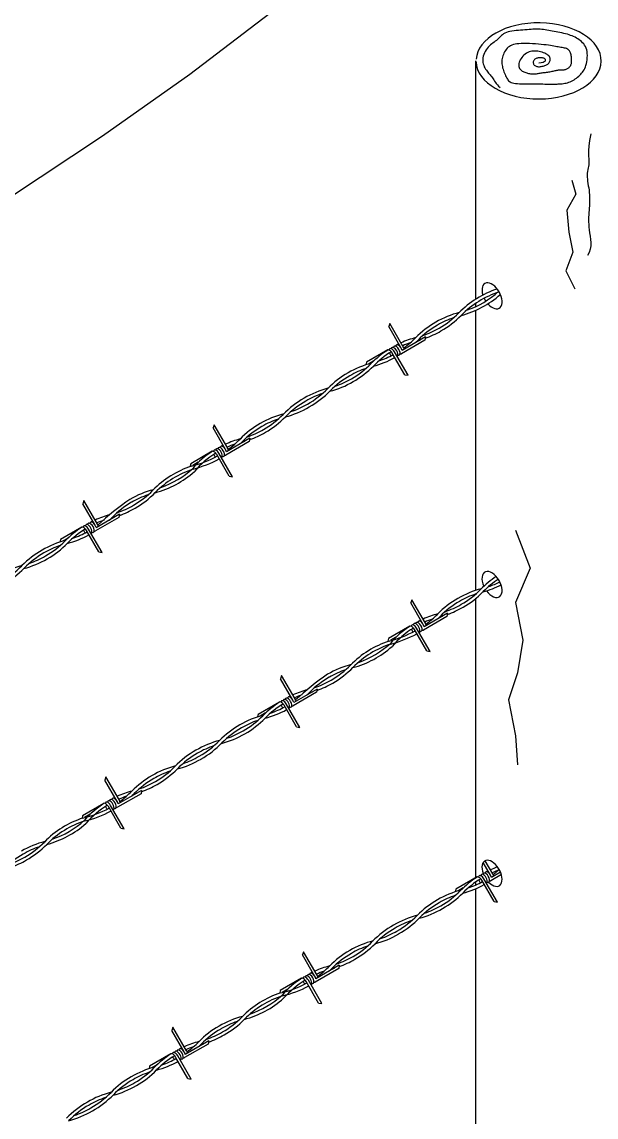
# Model space of a CAD drawing. Header units: millimetres. Extents: x -6623.4 to -6596.1, y -4703.2 to -4682.1.
# Drawn here: x -6605.232 to -6602.854, y -4688.973 to -4684.435 of the extents above; entities that cross this region are included whole.
import ezdxf

# ---------------------------------------------------------------- set-up
doc = ezdxf.new("R2010")
doc.units = ezdxf.units.MM
doc.header["$LTSCALE"] = 10
doc.layers.add('Termotécnica', color=7, linetype='Continuous')

msp = doc.modelspace()

# ---------------------------------------------------------------- linework, layer by layer
at = {"layer": 'Termotécnica', "color": 3}
for p, q in [((-6603.3511, -4685.584), (-6603.3511, -4684.5968)), ((-6603.3511, -4685.6144), (-6603.3511, -4685.6007)), ((-6603.3511, -4686.7905), (-6603.3511, -4685.6298)), ((-6603.3511, -4687.9809), (-6603.3511, -4686.8234)), ((-6603.3511, -4688.0109), (-6603.3511, -4687.9987)), ((-6603.3511, -4689.1863), (-6603.3511, -4688.0262))]:
    msp.add_line(p, q, dxfattribs=at)
at = {"layer": 'Termotécnica', "color": 1}
for p, q in [((-6603.7081, -4685.6846), (-6603.7127, -4685.6978)), ((-6603.6612, -4685.7869), (-6603.7127, -4685.6978)), ((-6603.6521, -4685.7816), (-6603.7081, -4685.6846)), ((-6603.5628, -4685.7543), (-6603.6598, -4685.8103)), ((-6603.5602, -4685.7407), (-6603.6572, -4685.7967)), ((-6603.5602, -4685.7407), (-6603.5628, -4685.7543)), ((-6603.7164, -4685.7945), (-6603.8051, -4685.8457)), ((-6603.6325, -4685.8996), (-6603.6885, -4685.8026)), ((-6603.8051, -4685.8457), (-6603.8071, -4685.8562)), ((-6603.7739, -4685.8398), (-6603.7965, -4685.8529)), ((-6603.6461, -4685.897), (-6603.6976, -4685.8079)), ((-6603.6461, -4685.897), (-6603.6325, -4685.8996)), ((-6604.4355, -4686.1046), (-6604.4401, -4686.1177)), ((-6604.3886, -4686.2069), (-6604.4401, -4686.1177)), ((-6604.3795, -4686.2016), (-6604.4355, -4686.1046)), ((-6604.2876, -4686.1607), (-6604.3846, -4686.2166)), ((-6604.2876, -4686.1607), (-6604.2902, -4686.1743)), ((-6604.2902, -4686.1743), (-6604.3872, -4686.2303)), ((-6604.4438, -4686.2145), (-6604.5325, -4686.2657)), ((-6604.3735, -4686.317), (-6604.425, -4686.2278)), ((-6604.3599, -4686.3196), (-6604.4159, -4686.2226)), ((-6604.5325, -4686.2657), (-6604.5345, -4686.2762)), ((-6604.5013, -4686.2598), (-6604.5239, -4686.2729)), ((-6604.3735, -4686.317), (-6604.3599, -4686.3196)), ((-6604.9752, -4686.4188), (-6604.9798, -4686.432)), ((-6604.9283, -4686.5211), (-6604.9798, -4686.432)), ((-6604.9192, -4686.5158), (-6604.9752, -4686.4188)), ((-6604.8273, -4686.4749), (-6604.9243, -4686.5309)), ((-6604.8273, -4686.4749), (-6604.8299, -4686.4885)), ((-6604.9835, -4686.5287), (-6605.0722, -4686.5799)), ((-6604.8299, -4686.4885), (-6604.9269, -4686.5445)), ((-6605.041, -4686.574), (-6605.0636, -4686.5871)), ((-6604.9132, -4686.6312), (-6604.9647, -4686.5421)), ((-6604.8996, -4686.6338), (-6604.9556, -4686.5368)), ((-6605.0722, -4686.5799), (-6605.0742, -4686.5904)), ((-6604.9132, -4686.6312), (-6604.8996, -4686.6338)), ((-6603.6168, -4686.8292), (-6603.6213, -4686.8424)), ((-6603.5699, -4686.9315), (-6603.6213, -4686.8424)), ((-6603.5608, -4686.9262), (-6603.6168, -4686.8292)), ((-6603.4688, -4686.8853), (-6603.5658, -4686.9413)), ((-6603.4688, -4686.8853), (-6603.4715, -4686.8989)), ((-6603.4715, -4686.8989), (-6603.5685, -4686.9549)), ((-6603.6251, -4686.9391), (-6603.7137, -4686.9903)), ((-6603.5548, -4687.0416), (-6603.6062, -4686.9525)), ((-6603.5411, -4687.0442), (-6603.5971, -4686.9472)), ((-6603.7137, -4686.9903), (-6603.7158, -4687.0008)), ((-6603.6826, -4686.9844), (-6603.7052, -4686.9975)), ((-6603.5548, -4687.0416), (-6603.5411, -4687.0442)), ((-6604.1565, -4687.1434), (-6604.161, -4687.1566)), ((-6604.1096, -4687.2457), (-6604.161, -4687.1566)), ((-6604.1005, -4687.2404), (-6604.1565, -4687.1434)), ((-6604.0085, -4687.1995), (-6604.1055, -4687.2555)), ((-6604.0085, -4687.1995), (-6604.0112, -4687.2131)), ((-6604.1648, -4687.2533), (-6604.2534, -4687.3045)), ((-6604.0112, -4687.2131), (-6604.1082, -4687.2691)), ((-6604.2223, -4687.2986), (-6604.2449, -4687.3117)), ((-6604.0945, -4687.3558), (-6604.1459, -4687.2667)), ((-6604.0808, -4687.3584), (-6604.1368, -4687.2614)), ((-6604.2534, -4687.3045), (-6604.2555, -4687.315)), ((-6604.0945, -4687.3558), (-6604.0808, -4687.3584)), ((-6604.8839, -4687.5634), (-6604.8884, -4687.5766)), ((-6604.8279, -4687.6604), (-6604.8839, -4687.5634)), ((-6604.837, -4687.6657), (-6604.8884, -4687.5766)), ((-6604.7386, -4687.6331), (-6604.8356, -4687.6891)), ((-6604.736, -4687.6195), (-6604.833, -4687.6755)), ((-6604.736, -4687.6195), (-6604.7386, -4687.6331)), ((-6604.8922, -4687.6733), (-6604.9809, -4687.7245)), ((-6604.8219, -4687.7758), (-6604.8734, -4687.6867)), ((-6604.8083, -4687.7784), (-6604.8643, -4687.6814)), ((-6604.9809, -4687.7245), (-6604.9829, -4687.735)), ((-6604.9497, -4687.7186), (-6604.9723, -4687.7317)), ((-6604.8219, -4687.7758), (-6604.8083, -4687.7784)), ((-6603.2908, -4687.9703), (-6603.3211, -4687.9178)), ((-6603.2817, -4687.965), (-6603.3129, -4687.911)), ((-6603.346, -4687.9779), (-6603.4347, -4688.0291)), ((-6603.2458, -4687.9686), (-6603.2894, -4687.9937)), ((-6603.2494, -4687.9585), (-6603.2868, -4687.9801)), ((-6603.4035, -4688.0233), (-6603.4261, -4688.0363)), ((-6603.2757, -4688.0804), (-6603.3272, -4687.9913)), ((-6603.2621, -4688.083), (-6603.3181, -4687.986)), ((-6603.4347, -4688.0291), (-6603.4367, -4688.0396)), ((-6603.2757, -4688.0804), (-6603.2621, -4688.083)), ((-6604.0651, -4688.288), (-6604.0697, -4688.3012)), ((-6604.0091, -4688.385), (-6604.0651, -4688.288)), ((-6604.0182, -4688.3903), (-6604.0697, -4688.3012)), ((-6603.9172, -4688.3441), (-6604.0142, -4688.4001)), ((-6603.9172, -4688.3441), (-6603.9198, -4688.3577)), ((-6603.9198, -4688.3577), (-6604.0168, -4688.4137)), ((-6604.0734, -4688.3979), (-6604.1621, -4688.4491)), ((-6604.0031, -4688.5004), (-6604.0546, -4688.4113)), ((-6603.9895, -4688.503), (-6604.0455, -4688.406)), ((-6604.1621, -4688.4491), (-6604.1641, -4688.4596)), ((-6604.1309, -4688.4432), (-6604.1535, -4688.4563)), ((-6604.0031, -4688.5004), (-6603.9895, -4688.503)), ((-6604.6061, -4688.6011), (-6604.6106, -4688.6142)), ((-6604.5592, -4688.7033), (-6604.6106, -4688.6142)), ((-6604.5501, -4688.6981), (-6604.6061, -4688.6011)), ((-6604.4581, -4688.6571), (-6604.5551, -4688.7131)), ((-6604.4581, -4688.6571), (-6604.4608, -4688.6708)), ((-6604.4608, -4688.6708), (-6604.5578, -4688.7268)), ((-6604.6144, -4688.711), (-6604.703, -4688.7621)), ((-6604.5441, -4688.8134), (-6604.5955, -4688.7243)), ((-6604.5304, -4688.8161), (-6604.5864, -4688.7191)), ((-6604.703, -4688.7621), (-6604.705, -4688.7727)), ((-6604.6719, -4688.7563), (-6604.6945, -4688.7693)), ((-6604.5441, -4688.8134), (-6604.5304, -4688.8161))]:
    msp.add_line(p, q, dxfattribs=at)
msp.add_lwpolyline([(-6605.2839, -4685.1628), (-6604.8977, -4684.9068), (-6604.5362, -4684.6523), (-6604.2045, -4684.3995)], dxfattribs=at)
at = {"layer": 'Termotécnica', "color": 3}
for points in [[(-6603.091, -4684.6054), (-6603.0809, -4684.6039), (-6603.0734, -4684.602), (-6603.0681, -4684.5999), (-6603.0648, -4684.5977), (-6603.063, -4684.5955), (-6603.0626, -4684.5934), (-6603.0631, -4684.5913), (-6603.0643, -4684.5895), (-6603.0659, -4684.588), (-6603.0678, -4684.5868), (-6603.07, -4684.5858), (-6603.0725, -4684.585), (-6603.0751, -4684.5844), (-6603.078, -4684.5841), (-6603.081, -4684.5839), (-6603.084, -4684.5838), (-6603.0871, -4684.5839), (-6603.0903, -4684.5841), (-6603.0934, -4684.5844), (-6603.0964, -4684.585), (-6603.0994, -4684.5858), (-6603.1021, -4684.5868), (-6603.1046, -4684.588), (-6603.1069, -4684.5895), (-6603.1089, -4684.5913), (-6603.1106, -4684.5934), (-6603.112, -4684.5957), (-6603.113, -4684.598), (-6603.1136, -4684.6005), (-6603.1139, -4684.6031), (-6603.1138, -4684.6056), (-6603.1133, -4684.608), (-6603.1124, -4684.6103), (-6603.1111, -4684.6125), (-6603.1094, -4684.6145), (-6603.1073, -4684.6163), (-6603.1049, -4684.6178), (-6603.1022, -4684.6191), (-6603.0991, -4684.6201), (-6603.0958, -4684.6207), (-6603.0922, -4684.621), (-6603.0884, -4684.621), (-6603.0845, -4684.6207), (-6603.0805, -4684.6201), (-6603.0765, -4684.6193), (-6603.0726, -4684.6184), (-6603.0688, -4684.6172), (-6603.0652, -4684.616), (-6603.0619, -4684.6146), (-6603.0589, -4684.6131), (-6603.0561, -4684.6115), (-6603.0535, -4684.6098), (-6603.0513, -4684.6079), (-6603.0493, -4684.6058), (-6603.0476, -4684.6035), (-6603.0461, -4684.601), (-6603.045, -4684.5983), (-6603.0441, -4684.5953), (-6603.0437, -4684.5922), (-6603.0437, -4684.5891), (-6603.0443, -4684.5858), (-6603.0454, -4684.5826), (-6603.0472, -4684.5793), (-6603.0496, -4684.5762), (-6603.0529, -4684.5731), (-6603.0568, -4684.5702), (-6603.0613, -4684.5675), (-6603.0663, -4684.565), (-6603.0717, -4684.5628), (-6603.0774, -4684.5608), (-6603.0834, -4684.5591), (-6603.0894, -4684.5577), (-6603.0955, -4684.5567), (-6603.1016, -4684.5561), (-6603.1077, -4684.5559), (-6603.1137, -4684.5562), (-6603.1197, -4684.5569), (-6603.1256, -4684.5582), (-6603.1313, -4684.56), (-6603.1369, -4684.5625), (-6603.1422, -4684.5655), (-6603.1474, -4684.5691), (-6603.1523, -4684.5732), (-6603.1567, -4684.5776), (-6603.1608, -4684.5823), (-6603.1644, -4684.5871), (-6603.1675, -4684.5921), (-6603.17, -4684.5972), (-6603.1718, -4684.6021), (-6603.173, -4684.607), (-6603.1736, -4684.6117), (-6603.1736, -4684.6163), (-6603.173, -4684.6206), (-6603.172, -4684.6246), (-6603.1704, -4684.6282), (-6603.1684, -4684.6315), (-6603.1659, -4684.6344), (-6603.163, -4684.637), (-6603.1598, -4684.6392), (-6603.1563, -4684.6411), (-6603.1527, -4684.6427), (-6603.1488, -4684.6441), (-6603.1449, -4684.6454), (-6603.141, -4684.6465), (-6603.1371, -4684.6475), (-6603.1332, -4684.6485), (-6603.1293, -4684.6493), (-6603.1255, -4684.6499), (-6603.1218, -4684.6504), (-6603.118, -4684.6508), (-6603.1144, -4684.651), (-6603.1108, -4684.651), (-6603.1072, -4684.6507), (-6603.1037, -4684.6504), (-6603.1001, -4684.6498), (-6603.0966, -4684.6492), (-6603.0929, -4684.6485), (-6603.0891, -4684.6478), (-6603.0852, -4684.6471), (-6603.0812, -4684.6465), (-6603.0769, -4684.6459), (-6603.0724, -4684.6454), (-6603.0679, -4684.645), (-6603.0632, -4684.6445), (-6603.0585, -4684.644), (-6603.0538, -4684.6435), (-6603.0491, -4684.6428), (-6603.0446, -4684.642), (-6603.0401, -4684.6411), (-6603.0357, -4684.6401), (-6603.0315, -4684.6391), (-6603.0274, -4684.638), (-6603.0234, -4684.637), (-6603.0195, -4684.6361), (-6603.0157, -4684.6353), (-6603.0121, -4684.6347), (-6603.0086, -4684.6344), (-6603.0052, -4684.6342), (-6603.0018, -4684.6341), (-6602.9986, -4684.6341), (-6602.9955, -4684.6341), (-6602.9924, -4684.634), (-6602.9893, -4684.6338), (-6602.9863, -4684.6335), (-6602.9833, -4684.6329), (-6602.9804, -4684.632), (-6602.9776, -4684.631), (-6602.9749, -4684.6298), (-6602.9722, -4684.6285), (-6602.9698, -4684.627), (-6602.9674, -4684.6253), (-6602.9653, -4684.6236), (-6602.9634, -4684.6217), (-6602.9617, -4684.6198), (-6602.9601, -4684.6177), (-6602.9588, -4684.6154), (-6602.9577, -4684.6129), (-6602.9568, -4684.6102), (-6602.956, -4684.6072), (-6602.9554, -4684.6039), (-6602.9551, -4684.6002), (-6602.9548, -4684.5964), (-6602.9548, -4684.5923), (-6602.9549, -4684.5881), (-6602.9552, -4684.5838), (-6602.9557, -4684.5796), (-6602.9563, -4684.5754), (-6602.957, -4684.5714), (-6602.958, -4684.5676), (-6602.9591, -4684.564), (-6602.9604, -4684.5606), (-6602.962, -4684.5575), (-6602.9639, -4684.5546), (-6602.9662, -4684.5521), (-6602.9689, -4684.5498), (-6602.972, -4684.5478), (-6602.9756, -4684.5462), (-6602.9796, -4684.5448), (-6602.984, -4684.5437), (-6602.9887, -4684.5427), (-6602.9937, -4684.5418), (-6602.999, -4684.541), (-6603.0045, -4684.5402), (-6603.0102, -4684.5392), (-6603.016, -4684.5382), (-6603.022, -4684.5371), (-6603.0284, -4684.5359), (-6603.0353, -4684.5347), (-6603.0427, -4684.5334), (-6603.0509, -4684.5322), (-6603.0598, -4684.5309), (-6603.0697, -4684.5297), (-6603.0806, -4684.5285), (-6603.0922, -4684.5275), (-6603.1043, -4684.5265), (-6603.1167, -4684.5258), (-6603.1291, -4684.5252), (-6603.1411, -4684.5248), (-6603.1526, -4684.5247), (-6603.1633, -4684.5249), (-6603.1729, -4684.5255), (-6603.1815, -4684.5263), (-6603.1892, -4684.5276), (-6603.1961, -4684.5293), (-6603.2022, -4684.5314), (-6603.2078, -4684.5339), (-6603.2128, -4684.537), (-6603.2174, -4684.5405), (-6603.2216, -4684.5446), (-6603.2255, -4684.5491), (-6603.2291, -4684.554), (-6603.2323, -4684.5593), (-6603.2351, -4684.5647), (-6603.2376, -4684.5703), (-6603.2396, -4684.5759), (-6603.2412, -4684.5816), (-6603.2425, -4684.5871), (-6603.2433, -4684.5926), (-6603.2437, -4684.5981), (-6603.2438, -4684.6035), (-6603.2435, -4684.609), (-6603.2429, -4684.6144), (-6603.2419, -4684.6199), (-6603.2406, -4684.6255), (-6603.239, -4684.6311), (-6603.2372, -4684.6368), (-6603.2352, -4684.6424), (-6603.233, -4684.648), (-6603.2307, -4684.6533), (-6603.2283, -4684.6585), (-6603.2258, -4684.6633), (-6603.2234, -4684.6678), (-6603.221, -4684.6719), (-6603.2186, -4684.6756), (-6603.2159, -4684.6789), (-6603.2128, -4684.6818), (-6603.2093, -4684.6842), (-6603.2051, -4684.6864), (-6603.2001, -4684.6881), (-6603.1941, -4684.6895), (-6603.1872, -4684.6905), (-6603.1793, -4684.6912), (-6603.1707, -4684.6917), (-6603.1614, -4684.6919), (-6603.1517, -4684.692), (-6603.1416, -4684.6921), (-6603.1315, -4684.692), (-6603.1213, -4684.692), (-6603.1112, -4684.692), (-6603.1013, -4684.6921), (-6603.0918, -4684.6922), (-6603.0825, -4684.6924), (-6603.0736, -4684.6925), (-6603.0652, -4684.6927), (-6603.0573, -4684.6928), (-6603.05, -4684.693), (-6603.0432, -4684.6931), (-6603.037, -4684.6931), (-6603.0312, -4684.6932), (-6603.0257, -4684.6931), (-6603.0205, -4684.693), (-6603.0154, -4684.6929), (-6603.0103, -4684.6926), (-6603.0051, -4684.6923), (-6602.9998, -4684.6919), (-6602.9943, -4684.6914), (-6602.9887, -4684.6907), (-6602.9831, -4684.6898), (-6602.9774, -4684.6886), (-6602.9717, -4684.6872), (-6602.9661, -4684.6855), (-6602.9605, -4684.6834), (-6602.9551, -4684.681), (-6602.9498, -4684.6782), (-6602.9447, -4684.6751), (-6602.9396, -4684.6717), (-6602.9348, -4684.6681), (-6602.9301, -4684.6643), (-6602.9257, -4684.6604), (-6602.9214, -4684.6564), (-6602.9173, -4684.6523), (-6602.9135, -4684.648), (-6602.9098, -4684.6436), (-6602.9065, -4684.6388), (-6602.9033, -4684.6337), (-6602.9005, -4684.6281), (-6602.8979, -4684.622), (-6602.8956, -4684.6153), (-6602.8936, -4684.608), (-6602.892, -4684.6001), (-6602.8907, -4684.5918), (-6602.89, -4684.5834), (-6602.8897, -4684.5749), (-6602.89, -4684.5666), (-6602.8909, -4684.5586), (-6602.8924, -4684.551), (-6602.8947, -4684.544), (-6602.8976, -4684.5377), (-6602.901, -4684.5318), (-6602.905, -4684.5264), (-6602.9094, -4684.5215), (-6602.9141, -4684.517), (-6602.9191, -4684.5129), (-6602.9243, -4684.509), (-6602.9296, -4684.5054), (-6602.935, -4684.5021), (-6602.9407, -4684.4991), (-6602.9465, -4684.4962), (-6602.9526, -4684.4936), (-6602.959, -4684.4911), (-6602.9656, -4684.4888), (-6602.9726, -4684.4867), (-6602.98, -4684.4848), (-6602.9876, -4684.483), (-6602.9954, -4684.4812), (-6603.0033, -4684.4796), (-6603.0114, -4684.4781), (-6603.0194, -4684.4766), (-6603.0273, -4684.4751), (-6603.035, -4684.4737), (-6603.0425, -4684.4723), (-6603.0499, -4684.4709), (-6603.0571, -4684.4696), (-6603.0642, -4684.4684), (-6603.0712, -4684.4673), (-6603.0783, -4684.4664), (-6603.0854, -4684.4658), (-6603.0926, -4684.4654), (-6603.1, -4684.4653), (-6603.1075, -4684.4655), (-6603.1152, -4684.4658), (-6603.1231, -4684.4664), (-6603.1312, -4684.467), (-6603.1395, -4684.4677), (-6603.1481, -4684.4685), (-6603.1569, -4684.4692), (-6603.166, -4684.4699), (-6603.1752, -4684.4706), (-6603.1843, -4684.4714), (-6603.1933, -4684.4724), (-6603.2021, -4684.4735), (-6603.2103, -4684.475), (-6603.218, -4684.4768), (-6603.225, -4684.4791), (-6603.2312, -4684.4818), (-6603.2366, -4684.485), (-6603.2415, -4684.4885), (-6603.2459, -4684.4923), (-6603.25, -4684.4962), (-6603.2541, -4684.5002), (-6603.2581, -4684.5042), (-6603.2623, -4684.5081), (-6603.2667, -4684.5118), (-6603.2714, -4684.5155), (-6603.2762, -4684.5191), (-6603.2811, -4684.5228), (-6603.2861, -4684.5267), (-6603.291, -4684.5308), (-6603.2958, -4684.5353), (-6603.3004, -4684.5402), (-6603.3048, -4684.5456), (-6603.3089, -4684.5514), (-6603.3127, -4684.5575), (-6603.3159, -4684.5639), (-6603.3187, -4684.5705), (-6603.3208, -4684.5772), (-6603.3223, -4684.5839), (-6603.323, -4684.5905), (-6603.323, -4684.597), (-6603.3223, -4684.6033), (-6603.3209, -4684.6094), (-6603.319, -4684.6152), (-6603.3167, -4684.6208), (-6603.314, -4684.6261), (-6603.3111, -4684.6311), (-6603.3081, -4684.6357), (-6603.305, -4684.6399), (-6603.3018, -4684.6439), (-6603.2986, -4684.6476), (-6603.2954, -4684.6512), (-6603.2922, -4684.6549), (-6603.2891, -4684.6586), (-6603.2861, -4684.6624), (-6603.2831, -4684.6666), (-6603.2802, -4684.671), (-6603.2773, -4684.6758), (-6603.2742, -4684.6808), (-6603.2708, -4684.6859), (-6603.2669, -4684.6911), (-6603.2625, -4684.6964), (-6603.2574, -4684.7016), (-6603.2514, -4684.7067)], [(-6602.8756, -4684.8993), (-6602.8803, -4684.9274), (-6602.8832, -4684.95), (-6602.8847, -4684.968), (-6602.8851, -4684.982), (-6602.8848, -4684.993), (-6602.8841, -4685.0016), (-6602.8834, -4685.0087), (-6602.8831, -4685.015), (-6602.8833, -4685.0212), (-6602.8841, -4685.0275), (-6602.8853, -4685.0339), (-6602.8866, -4685.0405), (-6602.888, -4685.0474), (-6602.8892, -4685.0545), (-6602.8901, -4685.0619), (-6602.8905, -4685.0697), (-6602.8904, -4685.078), (-6602.8897, -4685.0866), (-6602.8886, -4685.0955), (-6602.8872, -4685.1047), (-6602.8858, -4685.114), (-6602.8843, -4685.1235), (-6602.8829, -4685.1329), (-6602.8818, -4685.1424), (-6602.881, -4685.1517), (-6602.8806, -4685.161), (-6602.8804, -4685.1702), (-6602.8805, -4685.1793), (-6602.8808, -4685.1885), (-6602.8813, -4685.1976), (-6602.8819, -4685.2067), (-6602.8825, -4685.2158), (-6602.8832, -4685.2249), (-6602.8838, -4685.2342), (-6602.8844, -4685.2437), (-6602.8847, -4685.2535), (-6602.8847, -4685.2637), (-6602.8843, -4685.2743), (-6602.8835, -4685.2855), (-6602.8822, -4685.2973), (-6602.8803, -4685.3099), (-6602.8783, -4685.3229), (-6602.8766, -4685.3364), (-6602.8756, -4685.35), (-6602.8759, -4685.3637), (-6602.8779, -4685.3772), (-6602.882, -4685.3903), (-6602.8887, -4685.4029)], [(-6602.9542, -4685.0914), (-6602.9377, -4685.1492), (-6602.9748, -4685.2154), (-6602.9666, -4685.3062), (-6602.95, -4685.3889), (-6602.979, -4685.4674), (-6602.9418, -4685.5418)], [(-6602.9542, -4685.0914), (-6602.9377, -4685.1492), (-6602.9748, -4685.2154), (-6602.9666, -4685.3062), (-6602.95, -4685.3889), (-6602.979, -4685.4674), (-6602.9418, -4685.5418)], [(-6603.187, -4686.5413), (-6603.1272, -4686.6984), (-6603.187, -4686.8405), (-6603.1571, -4686.9976), (-6603.1795, -4687.1322), (-6603.2169, -4687.2444), (-6603.187, -4687.394), (-6603.1795, -4687.5137)], [(-6603.187, -4686.5413), (-6603.1272, -4686.6984), (-6603.187, -4686.8405), (-6603.1571, -4686.9976), (-6603.1795, -4687.1322), (-6603.2169, -4687.2444), (-6603.187, -4687.394), (-6603.1795, -4687.5137)]]:
    msp.add_lwpolyline(points, dxfattribs=at)
at = {"layer": 'Termotécnica', "color": 2}
for centre, radius, start, end in [((-6603.1358, -4685.9235), 0.4021, 108.4369, 135.4383), ((-6603.5168, -4685.2635), 0.4021, 284.9745, 311.5616), ((-6603.1358, -4685.9235), 0.3881, 107.8842, 135.4383), ((-6603.5168, -4685.2635), 0.3881, 289.0986, 312.116), ((-6603.2028, -4685.5233), 0.1276, 199.9745, 200.2461), ((-6603.2028, -4685.5233), 0.1276, 218.902, 219.0791), ((-6603.3217, -4686.0147), 0.3881, 104.7043, 120.249), ((-6603.3217, -4686.0147), 0.3741, 108.8959, 120.249), ((-6603.6888, -4685.3789), 0.3741, 299.751, 315.4383), ((-6603.6888, -4685.3789), 0.3881, 299.751, 315.4383), ((-6603.3246, -4686.0164), 0.3881, 119.751, 135.4383), ((-6603.3246, -4686.0164), 0.3741, 119.751, 135.4383), ((-6603.6917, -4685.3806), 0.3741, 288.8959, 300.249), ((-6603.4965, -4686.1318), 0.4021, 104.9745, 114.2364), ((-6603.8776, -4685.4718), 0.3881, 305.9421, 315.4383), ((-6603.8776, -4685.4718), 0.4021, 313.1226, 315.4383), ((-6603.6917, -4685.3806), 0.3881, 284.7043, 286.6418), ((-6603.6917, -4685.3806), 0.3881, 289.6431, 300.249), ((-6603.4995, -4686.1335), 0.4021, 122.4639, 135.4383), ((-6603.4995, -4686.1335), 0.3881, 121.3857, 135.4383), ((-6603.4965, -4686.1318), 0.4021, 120.2403, 120.249), ((-6603.4965, -4686.1318), 0.4021, 115.7384, 116.8914), ((-6603.4965, -4686.1318), 0.3881, 109.0986, 114.0278), ((-6603.8805, -4685.4735), 0.4021, 284.9745, 298.7537), ((-6603.8805, -4685.4735), 0.3881, 289.0986, 298.7136), ((-6603.6883, -4686.2264), 0.3881, 119.751, 135.4383), ((-6603.6854, -4686.2247), 0.3881, 104.7043, 120.249), ((-6603.6854, -4686.2247), 0.3741, 108.8959, 120.249), ((-6604.0525, -4685.5889), 0.3741, 299.751, 315.4383), ((-6604.0525, -4685.5889), 0.3881, 299.751, 315.4383), ((-6604.0554, -4685.5906), 0.3881, 284.7043, 300.249), ((-6603.6883, -4686.2264), 0.3741, 119.751, 135.4383), ((-6604.0554, -4685.5906), 0.3741, 288.8959, 300.249), ((-6603.8603, -4686.3418), 0.4021, 104.9745, 120.249), ((-6603.8603, -4686.3418), 0.3881, 109.0986, 120.249), ((-6604.2413, -4685.6818), 0.3881, 299.751, 315.4383), ((-6604.2413, -4685.6818), 0.4021, 299.751, 315.4383), ((-6603.8632, -4686.3435), 0.4021, 119.751, 135.4383), ((-6603.8632, -4686.3435), 0.3881, 119.751, 135.4383), ((-6604.2443, -4685.6835), 0.3881, 289.0986, 300.249), ((-6604.0491, -4686.4347), 0.3881, 104.7043, 120.249), ((-6604.4162, -4685.7989), 0.3741, 299.751, 315.4383), ((-6604.4162, -4685.7989), 0.3881, 299.751, 315.4383), ((-6604.2443, -4685.6835), 0.4021, 284.9745, 300.249), ((-6604.052, -4686.4364), 0.3881, 119.751, 135.4383), ((-6604.052, -4686.4364), 0.3741, 119.751, 135.4383), ((-6604.0491, -4686.4347), 0.3741, 108.8959, 120.249), ((-6604.224, -4686.5518), 0.4021, 104.9745, 114.2364), ((-6604.605, -4685.8918), 0.3881, 305.9421, 315.4383), ((-6604.4191, -4685.8006), 0.3741, 288.8959, 300.249), ((-6604.4191, -4685.8006), 0.3881, 289.6431, 300.249), ((-6604.224, -4686.5518), 0.4021, 120.2403, 120.249), ((-6604.224, -4686.5518), 0.4021, 115.7384, 116.8914), ((-6604.224, -4686.5518), 0.3881, 109.0986, 114.0278), ((-6604.605, -4685.8918), 0.4021, 313.1226, 315.4383), ((-6604.4191, -4685.8006), 0.3881, 284.7043, 286.6418), ((-6604.6528, -4685.8028), 0.4891, 284.5333, 298.2169), ((-6604.2758, -4686.4855), 0.3185, 121.6112, 141.1167), ((-6604.6557, -4685.7925), 0.5136, 285.0845, 298.0049), ((-6604.2579, -4686.509), 0.3339, 120.8153, 140.9321), ((-6604.4029, -4686.6577), 0.4021, 108.4369, 135.4383), ((-6604.784, -4685.9977), 0.4021, 284.9745, 311.5616), ((-6604.4029, -4686.6577), 0.3881, 107.8842, 135.4383), ((-6604.784, -4685.9977), 0.3881, 289.0986, 312.116), ((-6604.5888, -4686.7489), 0.3881, 104.7043, 120.249), ((-6604.9559, -4686.1131), 0.3741, 299.751, 315.4383), ((-6604.9559, -4686.1131), 0.3881, 299.751, 315.4383), ((-6604.1457, -4687.3448), 1.1291, 124.4429, 133.0836), ((-6604.5917, -4686.7506), 0.3741, 119.751, 135.4383), ((-6604.9588, -4686.1148), 0.3741, 288.8959, 300.249), ((-6604.5888, -4686.7489), 0.3741, 108.8959, 120.249), ((-6604.7637, -4686.866), 0.4021, 104.9745, 114.2364), ((-6604.9588, -4686.1148), 0.3881, 289.6431, 300.249), ((-6604.7666, -4686.8677), 0.4021, 122.4639, 135.4383), ((-6604.7637, -4686.866), 0.4021, 120.2403, 120.249), ((-6604.7637, -4686.866), 0.4021, 115.7384, 116.8914), ((-6604.7637, -4686.866), 0.3881, 109.0986, 114.0278), ((-6605.1447, -4686.206), 0.4021, 313.1226, 315.4383), ((-6604.9588, -4686.1148), 0.3881, 284.7043, 286.6418), ((-6605.1477, -4686.2077), 0.4021, 284.9745, 298.7537), ((-6604.7666, -4686.8677), 0.3881, 121.3857, 135.4383), ((-6605.1477, -4686.2077), 0.3881, 289.0986, 298.7136), ((-6604.9525, -4686.9589), 0.3881, 104.7043, 120.249), ((-6604.9525, -4686.9589), 0.3741, 108.8959, 120.249), ((-6605.3196, -4686.3231), 0.3741, 299.751, 315.4383), ((-6605.3196, -4686.3231), 0.3881, 299.751, 315.4383), ((-6604.9554, -4686.9606), 0.3881, 119.751, 135.4383), ((-6605.3225, -4686.3248), 0.3881, 284.7043, 300.249), ((-6604.9554, -4686.9606), 0.3741, 119.751, 135.4383), ((-6605.3225, -4686.3248), 0.3741, 288.8959, 300.249), ((-6605.1274, -4687.076), 0.4021, 104.9745, 120.249), ((-6605.5085, -4686.416), 0.3881, 299.751, 315.4383), ((-6605.5085, -4686.416), 0.4021, 299.751, 315.4383), ((-6603.0444, -4687.0681), 0.4021, 123.6118, 135.4383), ((-6603.0444, -4687.0681), 0.3881, 123.4482, 135.4383), ((-6603.4255, -4686.4081), 0.3881, 289.0986, 296.57), ((-6603.2303, -4687.1593), 0.3881, 104.7043, 120.249), ((-6603.5974, -4686.5235), 0.3741, 299.751, 315.4383), ((-6603.5974, -4686.5235), 0.3881, 299.751, 315.4383), ((-6603.4255, -4686.4081), 0.4021, 284.9745, 296.4453), ((-6603.2333, -4687.161), 0.3881, 119.751, 135.4383), ((-6603.2333, -4687.161), 0.3741, 119.751, 135.4383), ((-6603.2303, -4687.1593), 0.3741, 108.8959, 120.249), ((-6603.4052, -4687.2764), 0.4021, 104.9745, 114.2364), ((-6603.7863, -4686.6164), 0.3881, 305.9421, 315.4383), ((-6603.6003, -4686.5252), 0.3741, 288.8959, 300.249), ((-6603.6003, -4686.5252), 0.3881, 289.6431, 300.249), ((-6603.4052, -4687.2764), 0.4021, 120.2403, 120.249), ((-6603.4052, -4687.2764), 0.4021, 115.7384, 116.8914), ((-6603.4052, -4687.2764), 0.3881, 109.0986, 114.0278), ((-6603.7863, -4686.6164), 0.4021, 313.1226, 315.4383), ((-6603.6003, -4686.5252), 0.3881, 284.7043, 286.6418), ((-6603.834, -4686.5274), 0.4891, 284.5333, 298.2169), ((-6603.457, -4687.2101), 0.3185, 121.6112, 141.1167), ((-6603.837, -4686.5171), 0.5136, 285.0845, 298.0049), ((-6603.4392, -4687.2336), 0.3339, 120.8153, 140.9321), ((-6603.5841, -4687.3823), 0.4021, 108.4369, 135.4383), ((-6603.9652, -4686.7223), 0.4021, 284.9745, 311.5616), ((-6603.5841, -4687.3823), 0.3881, 107.8842, 135.4383), ((-6603.9652, -4686.7223), 0.3881, 289.0986, 312.116), ((-6603.77, -4687.4735), 0.3881, 104.7043, 120.249), ((-6604.1371, -4686.8377), 0.3741, 299.751, 315.4383), ((-6604.1371, -4686.8377), 0.3881, 299.751, 315.4383), ((-6603.327, -4688.0694), 1.1291, 124.4429, 133.0836), ((-6603.773, -4687.4752), 0.3741, 119.751, 135.4383), ((-6604.14, -4686.8394), 0.3741, 288.8959, 300.249), ((-6603.77, -4687.4735), 0.3741, 108.8959, 120.249), ((-6603.9449, -4687.5906), 0.4021, 104.9745, 114.2364), ((-6604.14, -4686.8394), 0.3881, 289.6431, 300.249), ((-6603.9478, -4687.5923), 0.4021, 122.4639, 135.4383), ((-6603.9449, -4687.5906), 0.4021, 120.2403, 120.249), ((-6603.9449, -4687.5906), 0.4021, 115.7384, 116.8914), ((-6603.9449, -4687.5906), 0.3881, 109.0986, 114.0278), ((-6604.326, -4686.9306), 0.4021, 313.1226, 315.4383), ((-6604.14, -4686.8394), 0.3881, 284.7043, 286.6418), ((-6604.3289, -4686.9323), 0.4021, 284.9745, 298.7537), ((-6603.9478, -4687.5923), 0.3881, 121.3857, 135.4383), ((-6604.3289, -4686.9323), 0.3881, 289.0986, 298.7136), ((-6604.1338, -4687.6835), 0.3881, 104.7043, 120.249), ((-6604.1338, -4687.6835), 0.3741, 108.8959, 120.249), ((-6604.5008, -4687.0477), 0.3741, 299.751, 315.4383), ((-6604.5008, -4687.0477), 0.3881, 299.751, 315.4383), ((-6604.1367, -4687.6852), 0.3881, 119.751, 135.4383), ((-6604.5038, -4687.0494), 0.3881, 284.7043, 300.249), ((-6604.1367, -4687.6852), 0.3741, 119.751, 135.4383), ((-6604.5038, -4687.0494), 0.3741, 288.8959, 300.249), ((-6604.3086, -4687.8006), 0.4021, 104.9745, 120.249), ((-6604.3086, -4687.8006), 0.3881, 109.0986, 120.249), ((-6604.6897, -4687.1406), 0.3881, 299.751, 315.4383), ((-6604.6897, -4687.1406), 0.4021, 299.751, 315.4383), ((-6604.3115, -4687.8023), 0.4021, 119.751, 135.4383), ((-6604.3115, -4687.8023), 0.3881, 119.751, 135.4383), ((-6604.6926, -4687.1423), 0.3881, 289.0986, 300.249), ((-6604.4975, -4687.8935), 0.3881, 104.7043, 120.249), ((-6604.8645, -4687.2577), 0.3741, 299.751, 315.4383), ((-6604.6926, -4687.1423), 0.4021, 284.9745, 300.249), ((-6604.5004, -4687.8952), 0.3881, 119.751, 135.4383), ((-6604.5004, -4687.8952), 0.3741, 119.751, 135.4383), ((-6604.4975, -4687.8935), 0.3741, 108.8959, 120.249), ((-6604.8645, -4687.2577), 0.3881, 299.751, 315.4383), ((-6604.8675, -4687.2594), 0.3741, 288.8959, 300.249), ((-6604.8675, -4687.2594), 0.3881, 289.6431, 300.249), ((-6604.6723, -4688.0106), 0.4021, 120.2403, 120.249), ((-6604.6723, -4688.0106), 0.4021, 115.7384, 116.8914), ((-6604.6723, -4688.0106), 0.4021, 104.9745, 114.2364), ((-6604.6723, -4688.0106), 0.3881, 109.0986, 114.0278), ((-6605.0534, -4687.3506), 0.3881, 305.9421, 315.4383), ((-6605.0534, -4687.3506), 0.4021, 313.1226, 315.4383), ((-6604.8675, -4687.2594), 0.3881, 284.7043, 286.6418), ((-6605.0745, -4687.3155), 0.429, 282.7735, 298.4841), ((-6604.6891, -4687.993), 0.3784, 122.2606, 138.6815), ((-6605.0697, -4687.324), 0.4333, 283.0769, 298.5056), ((-6604.6755, -4688.012), 0.3877, 121.3823, 138.7147), ((-6604.8525, -4688.1154), 0.4021, 108.4369, 135.4383), ((-6604.8525, -4688.1154), 0.3881, 107.8842, 135.4383), ((-6605.2335, -4687.4553), 0.3881, 289.0986, 312.116), ((-6605.2283, -4687.4677), 0.3881, 315.2957, 315.4383), ((-6605.2335, -4687.4553), 0.4021, 284.9745, 311.5616), ((-6605.0384, -4688.2066), 0.3881, 104.7043, 120.249), ((-6605.4055, -4687.5708), 0.3741, 299.751, 315.4383), ((-6605.4055, -4687.5708), 0.3881, 299.751, 315.4383), ((-6605.0413, -4688.2083), 0.3741, 119.751, 135.4383), ((-6605.0384, -4688.2066), 0.3741, 108.8959, 120.249), ((-6605.4084, -4687.5725), 0.3741, 288.8959, 300.249), ((-6605.4084, -4687.5725), 0.3881, 289.6431, 300.249), ((-6603.1291, -4688.3169), 0.4021, 122.4639, 135.4383), ((-6603.1261, -4688.3153), 0.4021, 120.2403, 120.249), ((-6603.1261, -4688.3153), 0.4021, 115.7384, 116.8914), ((-6603.1261, -4688.3153), 0.4021, 109.7251, 114.2364), ((-6603.1261, -4688.3153), 0.3881, 109.2135, 114.0278), ((-6602.5082, -4688.794), 1.1291, 131.4048, 133.0836), ((-6603.5101, -4687.6569), 0.4021, 284.9745, 298.7537), ((-6603.1291, -4688.3169), 0.3881, 121.3857, 135.4383), ((-6603.5101, -4687.6569), 0.3881, 289.0986, 298.7136), ((-6603.315, -4688.4081), 0.3881, 104.7043, 120.249), ((-6603.315, -4688.4081), 0.3741, 108.8959, 120.249), ((-6603.6821, -4687.7723), 0.3741, 299.751, 315.4383), ((-6603.6821, -4687.7723), 0.3881, 299.751, 315.4383), ((-6603.3179, -4688.4098), 0.3881, 119.751, 135.4383), ((-6603.685, -4687.774), 0.3881, 284.7043, 300.249), ((-6603.3179, -4688.4098), 0.3741, 119.751, 135.4383), ((-6603.685, -4687.774), 0.3741, 288.8959, 300.249), ((-6603.4898, -4688.5252), 0.4021, 104.9745, 120.249), ((-6603.4898, -4688.5252), 0.3881, 109.0986, 120.249), ((-6603.8709, -4687.8652), 0.3881, 299.751, 315.4383), ((-6603.8709, -4687.8652), 0.4021, 299.751, 315.4383), ((-6603.4928, -4688.5269), 0.4021, 119.751, 135.4383), ((-6603.4928, -4688.5269), 0.3881, 119.751, 135.4383), ((-6603.8738, -4687.8669), 0.3881, 289.0986, 300.249), ((-6603.6787, -4688.6181), 0.3881, 104.7043, 120.249), ((-6604.0458, -4687.9823), 0.3741, 299.751, 315.4383), ((-6603.8738, -4687.8669), 0.4021, 284.9745, 300.249), ((-6603.6816, -4688.6198), 0.3881, 119.751, 135.4383), ((-6603.6816, -4688.6198), 0.3741, 119.751, 135.4383), ((-6603.6787, -4688.6181), 0.3741, 108.8959, 120.249), ((-6604.0458, -4687.9823), 0.3881, 299.751, 315.4383), ((-6604.0487, -4687.984), 0.3741, 288.8959, 300.249), ((-6604.0487, -4687.984), 0.3881, 289.6431, 300.249), ((-6603.8536, -4688.7352), 0.4021, 120.2403, 120.249), ((-6603.8536, -4688.7352), 0.4021, 115.7384, 116.8914), ((-6603.8536, -4688.7352), 0.4021, 104.9745, 114.2364), ((-6603.8536, -4688.7352), 0.3881, 109.0986, 114.0278), ((-6604.2346, -4688.0752), 0.3881, 305.9421, 315.4383), ((-6604.2346, -4688.0752), 0.4021, 313.1226, 315.4383), ((-6604.0487, -4687.984), 0.3881, 284.7043, 286.6418), ((-6604.2557, -4688.0401), 0.429, 282.7735, 298.4841), ((-6603.8703, -4688.7177), 0.3784, 122.2606, 138.6815), ((-6604.2509, -4688.0486), 0.4333, 283.0769, 298.5056), ((-6603.8567, -4688.7366), 0.3877, 121.3823, 138.7147), ((-6604.0337, -4688.84), 0.4021, 108.4369, 135.4383), ((-6604.0337, -4688.84), 0.3881, 107.8842, 135.4383), ((-6604.4148, -4688.1799), 0.3881, 289.0986, 312.116), ((-6604.4095, -4688.1923), 0.3881, 315.2957, 315.4383), ((-6604.4148, -4688.1799), 0.4021, 284.9745, 311.5616), ((-6604.2196, -4688.9312), 0.3881, 104.7043, 120.249), ((-6604.5867, -4688.2954), 0.3741, 299.751, 315.4383), ((-6604.5867, -4688.2954), 0.3881, 299.751, 315.4383), ((-6604.2226, -4688.9329), 0.3881, 119.751, 135.4383), ((-6604.2226, -4688.9329), 0.3741, 119.751, 135.4383), ((-6604.2196, -4688.9312), 0.3741, 108.8959, 120.249), ((-6604.3945, -4689.0483), 0.4021, 104.9745, 114.2364), ((-6604.7756, -4688.3882), 0.3881, 305.9421, 315.4383), ((-6604.5896, -4688.2971), 0.3741, 288.8959, 300.249), ((-6604.5896, -4688.2971), 0.3881, 289.6431, 300.249), ((-6604.3945, -4689.0483), 0.4021, 120.2403, 120.249), ((-6604.3945, -4689.0483), 0.4021, 115.7384, 116.8914), ((-6604.3945, -4689.0483), 0.3881, 109.0986, 114.0278), ((-6604.7756, -4688.3882), 0.4021, 313.1226, 315.4383), ((-6604.5896, -4688.2971), 0.3881, 284.7043, 286.6418), ((-6604.3974, -4689.05), 0.4021, 122.4639, 135.4383), ((-6604.7785, -4688.3899), 0.4021, 284.9745, 298.7537), ((-6604.3974, -4689.05), 0.3881, 121.3857, 135.4383), ((-6604.7785, -4688.3899), 0.3881, 289.0986, 298.7136), ((-6604.5833, -4689.1412), 0.3881, 104.7043, 120.249), ((-6604.5833, -4689.1412), 0.3741, 108.8959, 120.249), ((-6604.9504, -4688.5054), 0.3741, 299.751, 315.4383), ((-6604.9504, -4688.5054), 0.3881, 299.751, 315.4383), ((-6604.5863, -4689.1429), 0.3881, 119.751, 135.4383), ((-6604.9533, -4688.5071), 0.3881, 284.7043, 300.249), ((-6604.5863, -4689.1429), 0.3741, 119.751, 135.4383), ((-6604.9533, -4688.5071), 0.3741, 288.8959, 300.249), ((-6604.7582, -4689.2583), 0.4021, 104.9745, 120.249), ((-6605.1393, -4688.5982), 0.3881, 299.751, 315.4383), ((-6605.1393, -4688.5982), 0.4021, 299.751, 315.4383), ((-6604.7611, -4689.26), 0.4021, 119.751, 135.4383), ((-6604.7611, -4689.26), 0.3881, 119.751, 135.4383), ((-6604.7582, -4689.2583), 0.3881, 109.0986, 120.249), ((-6605.1422, -4688.5999), 0.4021, 284.9745, 300.249), ((-6605.1422, -4688.5999), 0.3881, 289.0986, 300.249)]:
    msp.add_arc(centre, radius, start, end, dxfattribs=at)
at = {"layer": 'Termotécnica', "color": 3}
msp.add_arc((-6603.2028, -4685.5233), 0.1276, 206.5551, 212.5993, dxfattribs=at)
for centre, major_axis, ratio, start_param, end_param in [((-6603.0916, -4684.5968), (-0.2592, 0), 0.608406, 0.025719, 6.240798), ((-6603.2846, -4685.5703), (-0.0297, 0.0514), 0.567093, 1.921087, 7.474567), ((-6603.2846, -4686.7663), (-0.0297, 0.0514), 0.567093, 1.76532, 7.667603), ((-6603.2846, -4687.9629), (-0.0297, 0.0514), 0.567093, 2.003504, 7.555402)]:
    msp.add_ellipse(centre, major_axis=major_axis, ratio=ratio, start_param=start_param, end_param=end_param, dxfattribs=at)
at = {"layer": 'Termotécnica', "color": 1}
for centre, ratio, start_param, end_param in [((-6603.7067, -4685.8131), 0.500279, 4.712376, 6.305766), ((-6603.6976, -4685.8079), 0.500279, 4.712376, 6.806742), ((-6603.6885, -4685.8026), 0.500279, 3.144867, 6.803235), ((-6603.6794, -4685.7974), 0.500279, 2.626113, 6.803235), ((-6603.6703, -4685.7921), 0.500279, 4.188772, 6.809856), ((-6603.6612, -4685.7869), 0.499645, 4.191845, 4.749848), ((-6603.6703, -4685.7921), 0.500279, 2.623704, 3.141593), ((-6604.425, -4686.2279), 0.500279, 4.712376, 6.806742), ((-6604.4159, -4686.2226), 0.500279, 3.144867, 6.803235), ((-6604.4068, -4686.2174), 0.500279, 2.626113, 6.803235), ((-6604.3977, -4686.2121), 0.500279, 4.188772, 6.809856), ((-6604.3886, -4686.2069), 0.499645, 4.191845, 4.749848), ((-6604.4341, -4686.2331), 0.500279, 4.712376, 6.305766), ((-6604.3977, -4686.2121), 0.500279, 2.623704, 3.141593), ((-6604.9738, -4686.5473), 0.500279, 4.712376, 6.305766), ((-6604.9647, -4686.5421), 0.500279, 4.712376, 6.806742), ((-6604.9556, -4686.5368), 0.500279, 3.144867, 6.803235), ((-6604.9465, -4686.5316), 0.500279, 2.626113, 6.803235), ((-6604.9374, -4686.5263), 0.500279, 4.188772, 6.809856), ((-6604.9283, -4686.5211), 0.499645, 4.191845, 4.749848), ((-6604.9374, -4686.5263), 0.500279, 2.623704, 3.141593), ((-6603.6062, -4686.9525), 0.500279, 4.712376, 6.806742), ((-6603.5971, -4686.9472), 0.500279, 3.144867, 6.803235), ((-6603.5881, -4686.942), 0.500279, 2.626113, 6.803235), ((-6603.579, -4686.9367), 0.500279, 4.188772, 6.809856), ((-6603.5699, -4686.9315), 0.499645, 4.191845, 4.749848), ((-6603.6153, -4686.9577), 0.500279, 4.712376, 6.305766), ((-6603.579, -4686.9367), 0.500279, 2.623704, 3.141593), ((-6604.155, -4687.2719), 0.500279, 4.712376, 6.305766), ((-6604.1459, -4687.2667), 0.500279, 4.712376, 6.806742), ((-6604.1368, -4687.2614), 0.500279, 3.144867, 6.803235), ((-6604.1278, -4687.2562), 0.500279, 2.626113, 6.803235), ((-6604.1187, -4687.2509), 0.500279, 4.188772, 6.809856), ((-6604.1096, -4687.2457), 0.499645, 4.191845, 4.749848), ((-6604.1187, -4687.2509), 0.500279, 2.623704, 3.141593), ((-6604.8643, -4687.6814), 0.500279, 3.144867, 6.803235), ((-6604.8552, -4687.6762), 0.500279, 2.626113, 6.803235), ((-6604.8461, -4687.6709), 0.500279, 4.188772, 6.809856), ((-6604.837, -4687.6657), 0.499645, 4.191845, 4.749848), ((-6604.8825, -4687.6919), 0.500279, 4.712376, 6.305766), ((-6604.8734, -4687.6867), 0.500279, 4.712376, 6.806742), ((-6604.8461, -4687.6709), 0.500279, 2.623704, 3.141593), ((-6603.3363, -4687.9965), 0.500279, 4.712376, 6.305766), ((-6603.3272, -4687.9913), 0.500279, 4.712376, 6.806742), ((-6603.3181, -4687.986), 0.500279, 3.144867, 6.803235), ((-6603.309, -4687.9808), 0.500279, 2.626113, 6.803235), ((-6603.2999, -4687.9756), 0.500279, 4.188772, 6.809856), ((-6603.2908, -4687.9703), 0.499645, 4.191845, 4.749848), ((-6603.2999, -4687.9756), 0.500279, 2.623704, 3.141593), ((-6604.0455, -4688.406), 0.500279, 3.144867, 6.803235), ((-6604.0364, -4688.4008), 0.500279, 2.626113, 6.803235), ((-6604.0273, -4688.3955), 0.500279, 4.188772, 6.809856), ((-6604.0182, -4688.3903), 0.499645, 4.191845, 4.749848), ((-6604.0637, -4688.4165), 0.500279, 4.712376, 6.305766), ((-6604.0546, -4688.4113), 0.500279, 4.712376, 6.806742), ((-6604.0273, -4688.3955), 0.500279, 2.623704, 3.141593), ((-6604.5955, -4688.7243), 0.500279, 4.712376, 6.806742), ((-6604.5864, -4688.7191), 0.500279, 3.144867, 6.803235), ((-6604.5773, -4688.7138), 0.500279, 2.626113, 6.803235), ((-6604.5683, -4688.7086), 0.500279, 4.188772, 6.809856), ((-6604.5592, -4688.7033), 0.499645, 4.191845, 4.749848), ((-6604.6046, -4688.7296), 0.500279, 4.712376, 6.305766), ((-6604.5683, -4688.7086), 0.500279, 2.623704, 3.141593)]:
    msp.add_ellipse(centre, major_axis=(-0.0105, 0.0182), ratio=ratio, start_param=start_param, end_param=end_param, dxfattribs=at)
at = {"layer": 'Termotécnica', "color": 2}
for centre in [(-6603.6976, -4685.8079), (-6604.425, -4686.2279), (-6604.9647, -4686.5421), (-6603.6062, -4686.9525), (-6604.1459, -4687.2667), (-6604.8734, -4687.6867), (-6603.3272, -4687.9913), (-6604.0546, -4688.4113), (-6604.5955, -4688.7243)]:
    msp.add_ellipse(centre, major_axis=(-0.0105, 0.0182), ratio=0.500279, start_param=1.248185, end_param=1.892895, dxfattribs=at)

doc.saveas('drawing.dxf')
